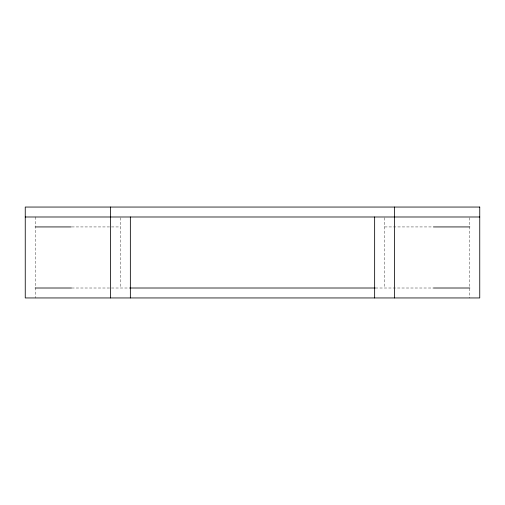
<?xml version="1.0" encoding="UTF-8"?>
<svg xmlns="http://www.w3.org/2000/svg" width="505" height="505" viewBox="0 0 505 505"><rect width="100%" height="100%" fill="white"/><g stroke="black" fill="none" stroke-linecap="round" stroke-linejoin="round"><path stroke-width="0.38" stroke-dasharray="2.52 1.89" d="M71.773 226.934L120.411 226.934M384.589 226.934L433.227 226.934M71.773 288.008L129.589 288.008M375.411 288.008L433.227 288.008M469.808 217.756L469.808 297.95M384.589 217.756L384.589 288.008M120.411 217.756L120.411 288.008M35.192 216.992L35.192 297.95"/><path stroke-width="0.76" d="M25.25 216.992L479.75 216.992M35.192 226.934L71.154 226.934M433.511 226.934L469.808 226.934M35.192 288.008L71.476 288.008M129.848 288.008L375.152 288.008M433.524 288.008L469.808 288.008M394.531 207.05L394.531 297.95M374.647 216.992L374.647 297.95M130.353 216.992L130.353 297.95M110.469 207.05L110.469 297.95M479.75 207.05L25.25 207.05L25.25 297.95L479.75 297.95L479.75 207.05"/></g></svg>
